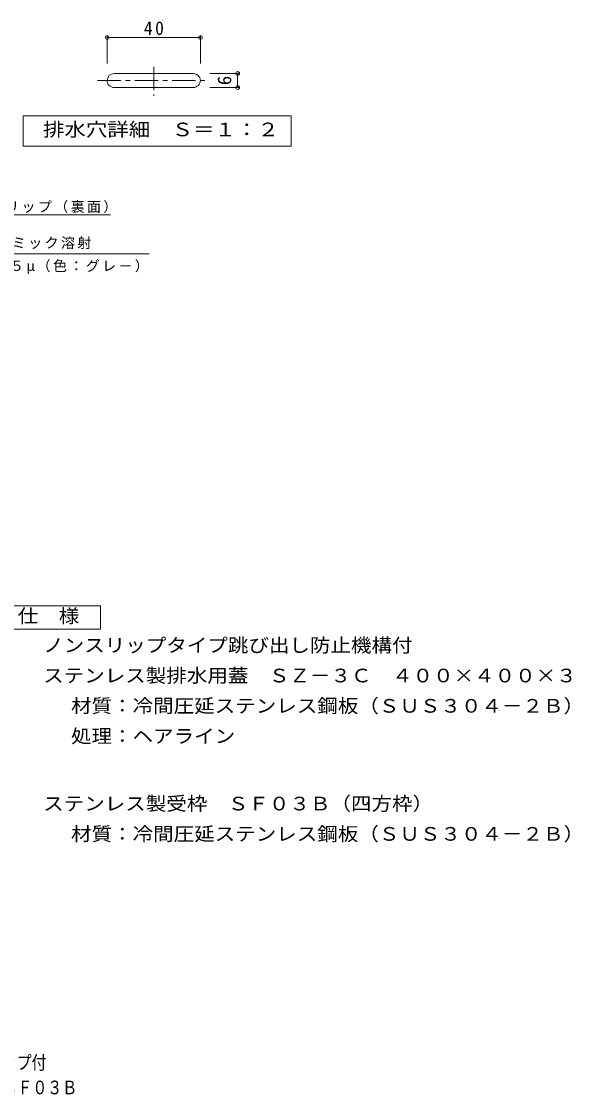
# Model space of a CAD drawing. Units: millimetres, scale not verified, with parts at other scales. Extents: x -330 to 309, y -275 to 239.
# Drawn here: x 72.9 to 308.7, y -275.1 to 185.4 of the extents above; entities that cross this region are included whole.
import ezdxf
from ezdxf.enums import TextEntityAlignment as Align

# ---------------------------------------------------------------- set-up
doc = ezdxf.new("R2010")
doc.units = ezdxf.units.MM
doc.header["$LTSCALE"] = 2
doc.header["$PDMODE"] = 32
doc.header["$PDSIZE"] = 1.6
doc.linetypes.add('CHAIN1', pattern=[8, 5, -1, 1, -1])
for name, color, linetype, lineweight in [('C-2', 3, 'Continuous', 9), ('C-4', 7, 'Continuous', 9), ('C-5', 7, 'Continuous', 9), ('D-5', 7, 'Continuous', 9)]:
    doc.layers.add(name, color=color, linetype=linetype, lineweight=lineweight)
doc.layers.add('F-4', color=2, linetype='Continuous')
doc.styles.add('ＭＳ ゴシック', font='')
doc.styles.get('ＭＳ ゴシック').set_extended_font_data('MS Gothic')

msp = doc.modelspace()

# ---------------------------------------------------------------- linework, layer by layer
at = {"layer": 'C-2', "linetype": 'CHAIN1'}
for p, q in [((129.61, 166.03), (129.61, 153.501)), ((105.548, 160.113), (152.27, 160.113))]:
    msp.add_line(p, q, dxfattribs=at)
at = {"layer": 'C-2'}
for p, q in [((146.61, 163.113), (112.61, 163.113)), ((112.61, 157.113), (146.61, 157.113))]:
    msp.add_line(p, q, dxfattribs=at)
for centre, start, end in [((112.61, 160.113), 89.99997, 179.99881), ((146.61, 160.113), 1.16566, 89.99944), ((112.61, 160.113), 179.9994, 270), ((146.61, 160.113), 270, 0.00124)]:
    msp.add_arc(centre, 3, start, end, dxfattribs=at)
at = {"layer": 'C-4'}
for p, q in [((109.61, 167.351), (109.61, 179.157)), ((109.61, 178.557), (149.61, 178.557)), ((149.61, 167.351), (149.61, 179.157)), ((166.177, 163.113), (153.589, 163.113)), ((165.577, 157.113), (165.577, 163.113)), ((153.589, 157.113), (166.177, 157.113))]:
    msp.add_line(p, q, dxfattribs=at)
for p in [(109.61, 178.557), (149.61, 178.557), (165.577, 163.113), (165.577, 157.113)]:
    msp.add_point(p, dxfattribs=at)
at = {"layer": 'C-5'}
for p, q in [((56.456, 102.407), (111.05, 102.407)), ((32.527, 85.75), (127.61, 85.75))]:
    msp.add_line(p, q, dxfattribs=at)
msp.add_lwpolyline([(73.592, 131.906), (73.592, 144.906), (188.592, 144.906), (188.592, 131.906)], close=True, dxfattribs=at)
at = {"layer": 'D-5', "color": 2}
for p, q in [((61.766, -65.379), (106.766, -65.379)), ((106.766, -65.379), (106.766, -75.379)), ((106.766, -75.379), (61.766, -75.379))]:
    msp.add_line(p, q, dxfattribs=at)

# ---------------------------------------------------------------- texts
at = {"layer": 'C-4', "color": 2, "style": 'ＭＳ ゴシック'}
msp.add_text('6', height=5.865, rotation=90, dxfattribs=at).set_placement((164.577, 158.113), align=Align.BOTTOM_LEFT)
at = {"layer": 'C-4', "color": 2, "insert": (125.36, 179.557), "char_height": 5.865, "attachment_point": 7, "style": 'ＭＳ ゴシック'}
msp.add_mtext('\\T1.27;\\W0.95;40', dxfattribs=at)
at = {"layer": 'C-5', "color": 2, "style": 'ＭＳ ゴシック', "width": 1.15}
msp.add_text('排水穴詳細\u3000Ｓ＝１：２', height=5.865, dxfattribs=at).set_placement((82.092, 134.406), align=Align.BOTTOM_LEFT)
at = {"layer": 'C-5', "char_height": 4.399, "attachment_point": 7, "style": 'ＭＳ ゴシック'}
for s, insert in [('\\T1.17;クリップ（裏面）', (58.852, 103.181)), ('\\T1.17;セラミック溶射', (54.735, 87.75)), ('\\T1.17;被膜厚さ７５μ（色：グレ－）', (32.854, 77.155))]:
    msp.add_mtext(s, dxfattribs=dict(at, insert=insert))
at = {"layer": 'D-5', "color": 2, "style": 'ＭＳ ゴシック', "width": 1.1}
for s, p in [('仕\u3000様', (71.266, -74.379)), ('ノンスリップタイプ跳び出し防止機構付', (82.184, -86.963)), ('ステンレス製排水用蓋\u3000ＳＺ－３Ｃ\u3000４００×４００×３', (82.184, -99.963)), ('材質：冷間圧延ステンレス鋼板（ＳＵＳ３０４－２Ｂ）', (94.126, -112.963)), ('処理：ヘアライン', (94.126, -125.963)), ('ステンレス製受枠\u3000ＳＦ０３Ｂ（四方枠）', (82.184, -154.916)), ('材質：冷間圧延ステンレス鋼板（ＳＵＳ３０４－２Ｂ）', (94.126, -167.916))]:
    msp.add_text(s, height=5.865, dxfattribs=at).set_placement(p, align=Align.BOTTOM_LEFT)
at = {"layer": 'F-4', "style": 'ＭＳ ゴシック', "width": 0.8}
for s, p in [('ステンレス製\u3000ノンスリップタイプ（セラミック溶射）排水ピット蓋\u3000クリップ付', (-153.185, -266.052)), ('ＳＺ－３Ｃ\u3000４００×４００×３＋ＳＦ０３Ｂ', (-37.596, -276.75))]:
    msp.add_text(s, height=5.865, dxfattribs=at).set_placement(p, align=Align.BOTTOM_LEFT)

doc.saveas('drawing.dxf')
